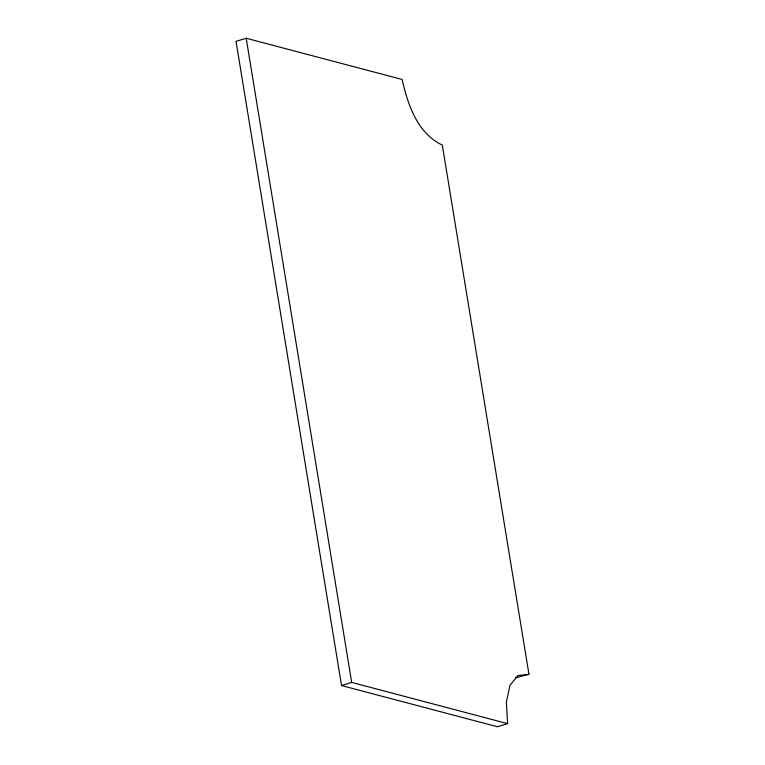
<?xml version="1.0" encoding="UTF-8"?>
<svg xmlns="http://www.w3.org/2000/svg" width="765" height="765" viewBox="0 0 765 765"><rect width="100%" height="100%" fill="white"/><g stroke="black" fill="none" stroke-linecap="round" stroke-linejoin="round"><path stroke-width="1.15" d="M246.196 38.25L236.041 41.367L341.534 685.536L497.451 726.75L507.606 723.633L506.344 702.26L509.959 685.373L517.895 675.552L528.959 674.29L442.294 145.063C417.365 133.359 407.774 104.48 402.113 79.464L246.196 38.25L351.69 682.418L507.606 723.633M341.534 685.536L351.69 682.418M528.959 674.29L515.486 677.79"/></g></svg>
